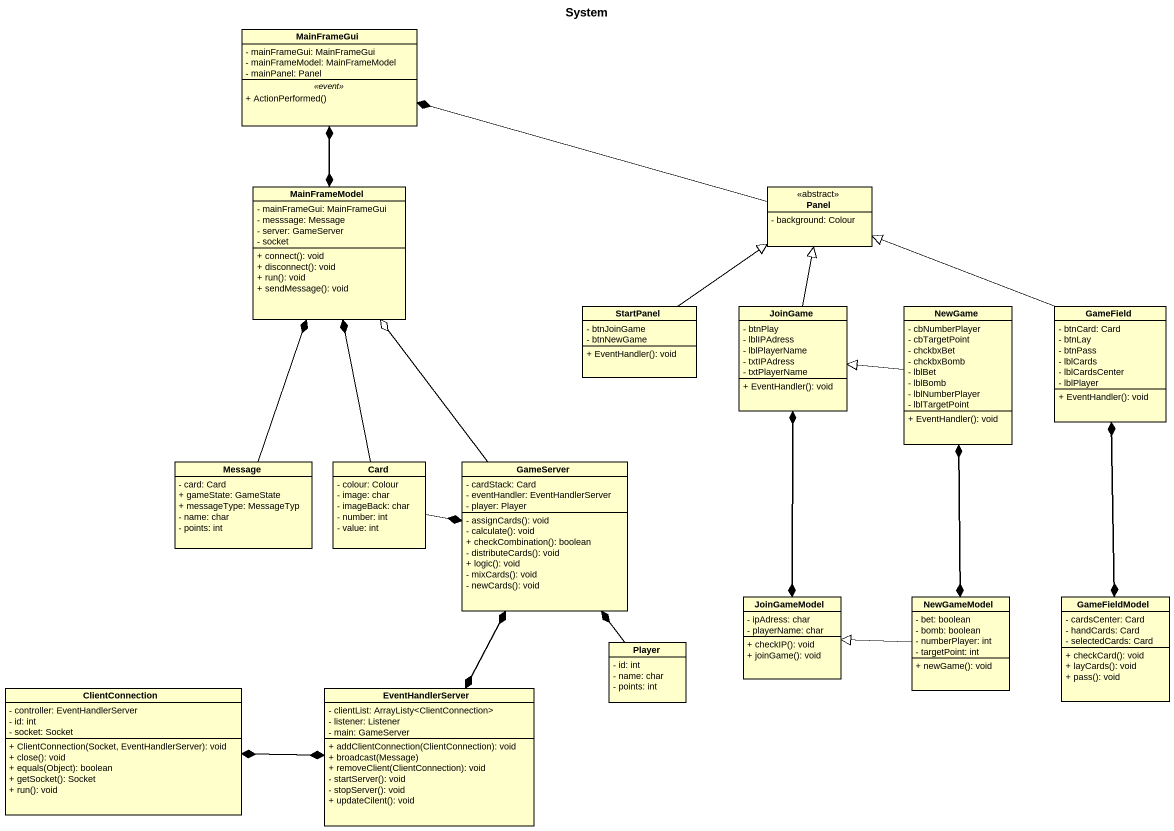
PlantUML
@startuml
title System
hide circle
hide empty members
skinparam classAttributeIconSize 0
class MainFrameGui {
  - mainFrameGui: MainFrameGui
  - mainFrameModel: MainFrameModel
  - mainPanel: Panel
  .. <<event>> ..
  + ActionPerformed()
}
class MainFrameModel {
  - mainFrameGui: MainFrameGui
  - messsage: Message
  - server: GameServer
  - socket
  + connect(): void
  + disconnect(): void
  + run(): void
  + sendMessage(): void
}
class Panel <<abstract>> {
  - background: Colour
}
class StartPanel {
  - btnJoinGame
  - btnNewGame
  + EventHandler(): void
}
class JoinGame {
  - btnPlay
  - lblIPAdress
  - lblPlayerName
  - txtIPAdress
  - txtPlayerName
  + EventHandler(): void
}
class NewGame {
  - cbNumberPlayer
  - cbTargetPoint
  - chckbxBet
  - chckbxBomb
  - lblBet
  - lblBomb
  - lblNumberPlayer
  - lblTargetPoint
  + EventHandler(): void
}
class GameField {
  - btnCard: Card
  - btnLay
  - btnPass
  - lblCards
  - lblCardsCenter
  - lblPlayer
  + EventHandler(): void
}
class Message {
  - card: Card
  + gameState: GameState
  + messageType: MessageTyp
  - name: char
  - points: int
}
class "Card" as Card_ {
  - colour: Colour
  - image: char
  - imageBack: char
  - number: int
  - value: int
}
class GameServer {
  - cardStack: Card
  - eventHandler: EventHandlerServer
  - player: Player
  - assignCards(): void
  - calculate(): void
  + checkCombination(): boolean
  - distributeCards(): void
  + logic(): void
  - mixCards(): void
  - newCards(): void
}
class JoinGameModel {
  - ipAdress: char
  - playerName: char
  + checkIP(): void
  + joinGame(): void
}
class NewGameModel {
  - bet: boolean
  - bomb: boolean
  - numberPlayer: int
  - targetPoint: int
  + newGame(): void
}
class GameFieldModel {
  - cardsCenter: Card
  - handCards: Card
  - selectedCards: Card
  + checkCard(): void
  + layCards(): void
  + pass(): void
}
class Player {
  - id: int
  - name: char
  - points: int
}
class ClientConnection {
  - controller: EventHandlerServer
  - id: int
  - socket: Socket
  + ClientConnection(Socket, EventHandlerServer): void
  + close(): void
  + equals(Object): boolean
  + getSocket(): Socket
  + run(): void
}
class EventHandlerServer {
  - clientList: ArrayListy<ClientConnection>
  - listener: Listener
  - main: GameServer
  + addClientConnection(ClientConnection): void
  + broadcast(Message)
  + removeClient(ClientConnection): void
  - startServer(): void
  - stopServer(): void
  + updateCilent(): void
}
MainFrameGui --* MainFrameModel
MainFrameModel -up-* MainFrameGui
Panel -left-* MainFrameGui
StartPanel -up-|> Panel
JoinGame -up-|> Panel
JoinGame --* JoinGameModel
NewGame -left-|> JoinGame
NewGame --* NewGameModel
GameField -left-|> Panel
GameField --* GameFieldModel
Message -up-* MainFrameModel
Card_ -up-* MainFrameModel
Card_ -right-* GameServer
GameServer -up-o MainFrameModel
GameServer --* EventHandlerServer
GameServer --* EventHandlerServer
JoinGameModel -up-* JoinGame
NewGameModel -up-* NewGame
NewGameModel -left-|> JoinGameModel
GameFieldModel -up-* GameField
Player -up-* GameServer
ClientConnection -right-* EventHandlerServer
EventHandlerServer -up-* GameServer
EventHandlerServer -left-* ClientConnection
@enduml
